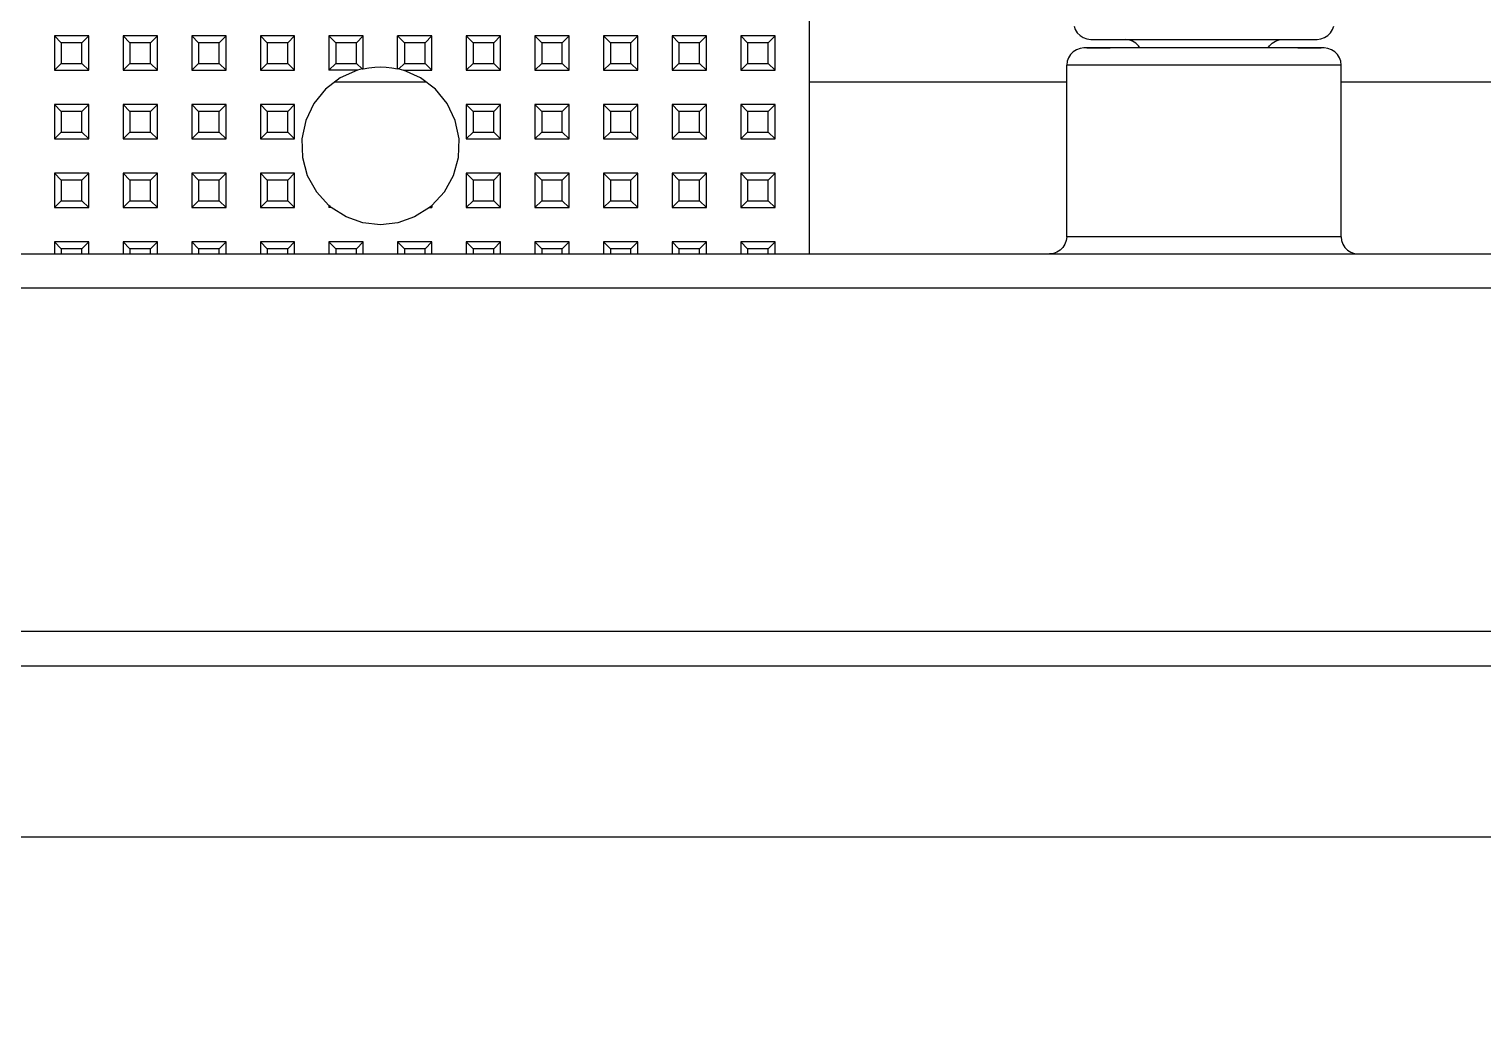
# Model space of a CAD drawing. Header units: millimetres. Extents: x 0 to 149, y 0 to 235.
# Drawn here: x 64.26 to 106.63, y 160.65 to 189.2 of the extents above; entities that cross this region are included whole.
import ezdxf

# ---------------------------------------------------------------- set-up
doc = ezdxf.new("R2010")
doc.units = ezdxf.units.MM

# ---------------------------------------------------------------- blocks, each defined once
blk = doc.blocks.new('CHINT_eff9f46a43ee547783ba41a7551f6a23_FACE_0')
at = {"color": 141, "linetype": 'Continuous', "true_color": 0x40d9ff}
for p, q in [((65.2, 188.8), (65, 189)), ((66, 189), (65, 189)), ((65, 189), (65, 188)), ((65.8, 188.8), (66, 189)), ((66, 188), (66, 189)), ((67.2, 188.8), (67, 189)), ((68, 189), (67, 189)), ((67, 189), (67, 188)), ((67.8, 188.8), (68, 189)), ((68, 188), (68, 189)), ((69.2, 188.8), (69, 189)), ((70, 189), (69, 189)), ((69, 189), (69, 188)), ((69.8, 188.8), (70, 189)), ((70, 188), (70, 189)), ((71.2, 188.8), (71, 189)), ((72, 189), (71, 189)), ((71, 189), (71, 188)), ((71.8, 188.8), (72, 189)), ((72, 188), (72, 189)), ((73.2, 188.8), (73, 189)), ((73, 189), (73, 188)), ((74, 189), (73, 189)), ((73.8, 188.8), (74, 189)), ((75.2, 188.8), (75, 189)), ((76, 189), (75, 189)), ((75.8, 188.8), (76, 189)), ((76, 188), (76, 189)), ((77.2, 188.8), (77, 189)), ((78, 189), (77, 189)), ((77, 189), (77, 188)), ((77.8, 188.8), (78, 189)), ((78, 188), (78, 189)), ((79.2, 188.8), (79, 189)), ((80, 189), (79, 189)), ((79, 189), (79, 188)), ((79.8, 188.8), (80, 189)), ((80, 188), (80, 189)), ((81.2, 188.8), (81, 189)), ((82, 189), (81, 189)), ((81, 189), (81, 188)), ((81.8, 188.8), (82, 189)), ((82, 188), (82, 189)), ((83.2, 188.8), (83, 189)), ((84, 189), (83, 189)), ((83, 189), (83, 188)), ((83.8, 188.8), (84, 189)), ((84, 188), (84, 189)), ((85.2, 188.8), (85, 189)), ((86, 189), (85, 189)), ((85, 189), (85, 188)), ((85.8, 188.8), (86, 189)), ((86, 188), (86, 189)), ((65.8, 188.8), (65.2, 188.8)), ((65.2, 188.8), (65.2, 188.2)), ((65.8, 188.2), (65.8, 188.8)), ((67.8, 188.8), (67.2, 188.8)), ((67.2, 188.8), (67.2, 188.2)), ((67.8, 188.2), (67.8, 188.8)), ((69.8, 188.8), (69.2, 188.8)), ((69.2, 188.8), (69.2, 188.2)), ((69.8, 188.2), (69.8, 188.8)), ((71.8, 188.8), (71.2, 188.8)), ((71.2, 188.8), (71.2, 188.2)), ((71.8, 188.2), (71.8, 188.8)), ((73.8, 188.8), (73.2, 188.8)), ((73.2, 188.8), (73.2, 188.2)), ((73.8, 188.2), (73.8, 188.8)), ((75.8, 188.8), (75.2, 188.8)), ((75.2, 188.8), (75.2, 188.2)), ((75.8, 188.2), (75.8, 188.8)), ((77.8, 188.8), (77.2, 188.8)), ((77.2, 188.8), (77.2, 188.2)), ((77.8, 188.2), (77.8, 188.8)), ((79.8, 188.8), (79.2, 188.8)), ((79.2, 188.8), (79.2, 188.2)), ((79.8, 188.2), (79.8, 188.8)), ((81.8, 188.8), (81.2, 188.8)), ((81.2, 188.8), (81.2, 188.2)), ((81.8, 188.2), (81.8, 188.8)), ((83.8, 188.8), (83.2, 188.8)), ((83.2, 188.8), (83.2, 188.2)), ((83.8, 188.2), (83.8, 188.8)), ((85.8, 188.8), (85.2, 188.8)), ((85.2, 188.8), (85.2, 188.2)), ((85.8, 188.2), (85.8, 188.8)), ((95.088, 188.65), (95.764, 188.65)), ((101.236, 188.65), (101.912, 188.65)), ((65.2, 188.2), (65, 188)), ((65.2, 188.2), (65.8, 188.2)), ((65.8, 188.2), (66, 188)), ((67.2, 188.2), (67, 188)), ((67.2, 188.2), (67.8, 188.2)), ((67.8, 188.2), (68, 188)), ((69.2, 188.2), (69, 188)), ((69.2, 188.2), (69.8, 188.2)), ((69.8, 188.2), (70, 188)), ((71.2, 188.2), (71, 188)), ((71.2, 188.2), (71.8, 188.2)), ((71.8, 188.2), (72, 188)), ((73.2, 188.2), (73, 188)), ((73.2, 188.2), (73.8, 188.2)), ((73.8, 188.2), (73.963, 188.037)), ((75.2, 188.2), (75.037, 188.037)), ((75.2, 188.2), (75.8, 188.2)), ((75.8, 188.2), (76, 188)), ((77.2, 188.2), (77, 188)), ((77.2, 188.2), (77.8, 188.2)), ((77.8, 188.2), (78, 188)), ((79.2, 188.2), (79, 188)), ((79.2, 188.2), (79.8, 188.2)), ((79.8, 188.2), (80, 188)), ((81.2, 188.2), (81, 188)), ((81.2, 188.2), (81.8, 188.2)), ((81.8, 188.2), (82, 188)), ((83.2, 188.2), (83, 188)), ((83.2, 188.2), (83.8, 188.2)), ((83.8, 188.2), (84, 188)), ((85.2, 188.2), (85, 188)), ((85.2, 188.2), (85.8, 188.2)), ((85.8, 188.2), (86, 188)), ((94.5, 183.15), (94.5, 188.15)), ((102.5, 183.15), (102.5, 188.15)), ((65, 188), (66, 188)), ((67, 188), (68, 188)), ((69, 188), (70, 188)), ((71, 188), (72, 188)), ((77, 188), (78, 188)), ((79, 188), (80, 188)), ((81, 188), (82, 188)), ((83, 188), (84, 188)), ((85, 188), (86, 188)), ((75.84, 187.65), (73.16, 187.65)), ((94.5, 187.65), (87, 187.65)), ((110, 187.65), (102.5, 187.65)), ((65.2, 186.8), (65, 187)), ((66, 187), (65, 187)), ((65, 187), (65, 186)), ((65.8, 186.8), (66, 187)), ((66, 186), (66, 187)), ((67.2, 186.8), (67, 187)), ((68, 187), (67, 187)), ((67, 187), (67, 186)), ((67.8, 186.8), (68, 187)), ((68, 186), (68, 187)), ((69.2, 186.8), (69, 187)), ((70, 187), (69, 187)), ((69, 187), (69, 186)), ((69.8, 186.8), (70, 187)), ((70, 186), (70, 187)), ((71.2, 186.8), (71, 187)), ((72, 187), (71, 187)), ((71, 187), (71, 186)), ((71.8, 186.8), (72, 187)), ((72, 186), (72, 187)), ((77.2, 186.8), (77, 187)), ((78, 187), (77, 187)), ((77, 187), (77, 186)), ((77.8, 186.8), (78, 187)), ((78, 186), (78, 187)), ((79.2, 186.8), (79, 187)), ((80, 187), (79, 187)), ((79, 187), (79, 186)), ((79.8, 186.8), (80, 187)), ((80, 186), (80, 187)), ((81.2, 186.8), (81, 187)), ((82, 187), (81, 187)), ((81, 187), (81, 186)), ((81.8, 186.8), (82, 187)), ((82, 186), (82, 187)), ((83.2, 186.8), (83, 187)), ((84, 187), (83, 187)), ((83, 187), (83, 186)), ((83.8, 186.8), (84, 187)), ((84, 186), (84, 187)), ((85.2, 186.8), (85, 187)), ((86, 187), (85, 187)), ((85, 187), (85, 186)), ((85.8, 186.8), (86, 187)), ((86, 186), (86, 187)), ((65.8, 186.8), (65.2, 186.8)), ((65.2, 186.8), (65.2, 186.2)), ((65.8, 186.2), (65.8, 186.8)), ((67.8, 186.8), (67.2, 186.8)), ((67.2, 186.8), (67.2, 186.2)), ((67.8, 186.2), (67.8, 186.8)), ((69.8, 186.8), (69.2, 186.8)), ((69.2, 186.8), (69.2, 186.2)), ((69.8, 186.2), (69.8, 186.8)), ((71.8, 186.8), (71.2, 186.8)), ((71.2, 186.8), (71.2, 186.2)), ((71.8, 186.2), (71.8, 186.8)), ((77.8, 186.8), (77.2, 186.8)), ((77.2, 186.8), (77.2, 186.2)), ((77.8, 186.2), (77.8, 186.8)), ((79.8, 186.8), (79.2, 186.8)), ((79.2, 186.8), (79.2, 186.2)), ((79.8, 186.2), (79.8, 186.8)), ((81.8, 186.8), (81.2, 186.8)), ((81.2, 186.8), (81.2, 186.2)), ((81.8, 186.2), (81.8, 186.8)), ((83.8, 186.8), (83.2, 186.8)), ((83.2, 186.8), (83.2, 186.2)), ((83.8, 186.2), (83.8, 186.8)), ((85.8, 186.8), (85.2, 186.8)), ((85.2, 186.8), (85.2, 186.2)), ((85.8, 186.2), (85.8, 186.8)), ((65.2, 186.2), (65, 186)), ((65.2, 186.2), (65.8, 186.2)), ((65.8, 186.2), (66, 186)), ((67.2, 186.2), (67, 186)), ((67.2, 186.2), (67.8, 186.2)), ((67.8, 186.2), (68, 186)), ((69.2, 186.2), (69, 186)), ((69.2, 186.2), (69.8, 186.2)), ((69.8, 186.2), (70, 186)), ((71.2, 186.2), (71, 186)), ((71.2, 186.2), (71.8, 186.2)), ((71.8, 186.2), (72, 186)), ((77.2, 186.2), (77, 186)), ((77.2, 186.2), (77.8, 186.2)), ((77.8, 186.2), (78, 186)), ((79.2, 186.2), (79, 186)), ((79.2, 186.2), (79.8, 186.2)), ((79.8, 186.2), (80, 186)), ((81.2, 186.2), (81, 186)), ((81.2, 186.2), (81.8, 186.2)), ((81.8, 186.2), (82, 186)), ((83.2, 186.2), (83, 186)), ((83.2, 186.2), (83.8, 186.2)), ((83.8, 186.2), (84, 186)), ((85.2, 186.2), (85, 186)), ((85.2, 186.2), (85.8, 186.2)), ((85.8, 186.2), (86, 186)), ((65, 186), (66, 186)), ((67, 186), (68, 186)), ((69, 186), (70, 186)), ((71, 186), (72, 186)), ((77, 186), (78, 186)), ((79, 186), (80, 186)), ((81, 186), (82, 186)), ((83, 186), (84, 186)), ((85, 186), (86, 186)), ((65.2, 184.8), (65, 185)), ((66, 185), (65, 185)), ((65, 185), (65, 184)), ((65.8, 184.8), (65.2, 184.8)), ((65.2, 184.8), (65.2, 184.2)), ((65.8, 184.8), (66, 185)), ((65.8, 184.2), (65.8, 184.8)), ((66, 184), (66, 185)), ((67.2, 184.8), (67, 185)), ((68, 185), (67, 185)), ((67, 185), (67, 184)), ((67.8, 184.8), (67.2, 184.8)), ((67.2, 184.8), (67.2, 184.2)), ((67.8, 184.8), (68, 185)), ((67.8, 184.2), (67.8, 184.8)), ((68, 184), (68, 185)), ((69.2, 184.8), (69, 185)), ((70, 185), (69, 185)), ((69, 185), (69, 184)), ((69.8, 184.8), (69.2, 184.8)), ((69.2, 184.8), (69.2, 184.2)), ((69.8, 184.8), (70, 185)), ((69.8, 184.2), (69.8, 184.8)), ((70, 184), (70, 185)), ((71.2, 184.8), (71, 185)), ((72, 185), (71, 185)), ((71, 185), (71, 184)), ((71.8, 184.8), (71.2, 184.8)), ((71.2, 184.8), (71.2, 184.2)), ((71.8, 184.8), (72, 185)), ((71.8, 184.2), (71.8, 184.8)), ((72, 184), (72, 185)), ((77.2, 184.8), (77, 185)), ((78, 185), (77, 185)), ((77, 185), (77, 184)), ((77.8, 184.8), (77.2, 184.8)), ((77.2, 184.8), (77.2, 184.2)), ((77.8, 184.8), (78, 185)), ((77.8, 184.2), (77.8, 184.8)), ((78, 184), (78, 185)), ((79.2, 184.8), (79, 185)), ((80, 185), (79, 185)), ((79, 185), (79, 184)), ((79.8, 184.8), (79.2, 184.8)), ((79.2, 184.8), (79.2, 184.2)), ((79.8, 184.8), (80, 185)), ((79.8, 184.2), (79.8, 184.8)), ((80, 184), (80, 185)), ((81.2, 184.8), (81, 185)), ((82, 185), (81, 185)), ((81, 185), (81, 184)), ((81.8, 184.8), (81.2, 184.8)), ((81.2, 184.8), (81.2, 184.2)), ((81.8, 184.8), (82, 185)), ((81.8, 184.2), (81.8, 184.8)), ((82, 184), (82, 185)), ((83.2, 184.8), (83, 185)), ((84, 185), (83, 185)), ((83, 185), (83, 184)), ((83.8, 184.8), (83.2, 184.8)), ((83.2, 184.8), (83.2, 184.2)), ((83.8, 184.8), (84, 185)), ((83.8, 184.2), (83.8, 184.8)), ((84, 184), (84, 185)), ((85.2, 184.8), (85, 185)), ((86, 185), (85, 185)), ((85, 185), (85, 184)), ((85.8, 184.8), (85.2, 184.8)), ((85.2, 184.8), (85.2, 184.2)), ((85.8, 184.8), (86, 185)), ((85.8, 184.2), (85.8, 184.8)), ((86, 184), (86, 185)), ((65.2, 184.2), (65, 184)), ((65, 184), (66, 184)), ((65.2, 184.2), (65.8, 184.2)), ((65.8, 184.2), (66, 184)), ((67.2, 184.2), (67, 184)), ((67, 184), (68, 184)), ((67.2, 184.2), (67.8, 184.2)), ((67.8, 184.2), (68, 184)), ((69.2, 184.2), (69, 184)), ((69, 184), (70, 184)), ((69.2, 184.2), (69.8, 184.2)), ((69.8, 184.2), (70, 184)), ((71.2, 184.2), (71, 184)), ((71, 184), (72, 184)), ((71.2, 184.2), (71.8, 184.2)), ((71.8, 184.2), (72, 184)), ((73.031, 184.031), (73, 184)), ((75.969, 184.031), (76, 184)), ((77.2, 184.2), (77, 184)), ((77, 184), (78, 184)), ((77.2, 184.2), (77.8, 184.2)), ((77.8, 184.2), (78, 184)), ((79.2, 184.2), (79, 184)), ((79, 184), (80, 184)), ((79.2, 184.2), (79.8, 184.2)), ((79.8, 184.2), (80, 184)), ((81.2, 184.2), (81, 184)), ((81, 184), (82, 184)), ((81.2, 184.2), (81.8, 184.2)), ((81.8, 184.2), (82, 184)), ((83.2, 184.2), (83, 184)), ((83, 184), (84, 184)), ((83.2, 184.2), (83.8, 184.2)), ((83.8, 184.2), (84, 184)), ((85.2, 184.2), (85, 184)), ((85, 184), (86, 184)), ((85.2, 184.2), (85.8, 184.2)), ((85.8, 184.2), (86, 184)), ((65.2, 182.8), (65, 183)), ((66, 183), (65, 183)), ((65, 183), (65, 182.65)), ((65.8, 182.8), (65.2, 182.8)), ((65.2, 182.8), (65.2, 182.65)), ((65.8, 182.8), (66, 183)), ((65.8, 182.65), (65.8, 182.8)), ((66, 182.65), (66, 183)), ((67.2, 182.8), (67, 183)), ((68, 183), (67, 183)), ((67, 183), (67, 182.65)), ((67.8, 182.8), (67.2, 182.8)), ((67.2, 182.8), (67.2, 182.65)), ((67.8, 182.8), (68, 183)), ((67.8, 182.65), (67.8, 182.8)), ((68, 182.65), (68, 183)), ((69.2, 182.8), (69, 183)), ((70, 183), (69, 183)), ((69, 183), (69, 182.65)), ((69.8, 182.8), (69.2, 182.8)), ((69.2, 182.8), (69.2, 182.65)), ((69.8, 182.8), (70, 183)), ((69.8, 182.65), (69.8, 182.8)), ((70, 182.65), (70, 183)), ((71.2, 182.8), (71, 183)), ((72, 183), (71, 183)), ((71, 183), (71, 182.65)), ((71.8, 182.8), (71.2, 182.8)), ((71.2, 182.8), (71.2, 182.65)), ((71.8, 182.8), (72, 183)), ((71.8, 182.65), (71.8, 182.8)), ((72, 182.65), (72, 183)), ((73.2, 182.8), (73, 183)), ((74, 183), (73, 183)), ((73, 183), (73, 182.65)), ((73.8, 182.8), (73.2, 182.8)), ((73.2, 182.8), (73.2, 182.65)), ((73.8, 182.8), (74, 183)), ((73.8, 182.65), (73.8, 182.8)), ((74, 182.65), (74, 183)), ((75.2, 182.8), (75, 183)), ((76, 183), (75, 183)), ((75, 183), (75, 182.65)), ((75.8, 182.8), (75.2, 182.8)), ((75.2, 182.8), (75.2, 182.65)), ((75.8, 182.8), (76, 183)), ((75.8, 182.65), (75.8, 182.8)), ((76, 182.65), (76, 183)), ((77.2, 182.8), (77, 183)), ((78, 183), (77, 183)), ((77, 183), (77, 182.65)), ((77.8, 182.8), (77.2, 182.8)), ((77.2, 182.8), (77.2, 182.65)), ((77.8, 182.8), (78, 183)), ((77.8, 182.65), (77.8, 182.8)), ((78, 182.65), (78, 183)), ((79.2, 182.8), (79, 183)), ((80, 183), (79, 183)), ((79, 183), (79, 182.65)), ((79.8, 182.8), (79.2, 182.8)), ((79.2, 182.8), (79.2, 182.65)), ((79.8, 182.8), (80, 183)), ((79.8, 182.65), (79.8, 182.8)), ((80, 182.65), (80, 183)), ((81.2, 182.8), (81, 183)), ((82, 183), (81, 183)), ((81, 183), (81, 182.65)), ((81.8, 182.8), (81.2, 182.8)), ((81.2, 182.8), (81.2, 182.65)), ((81.8, 182.8), (82, 183)), ((81.8, 182.65), (81.8, 182.8)), ((82, 182.65), (82, 183)), ((83.2, 182.8), (83, 183)), ((84, 183), (83, 183)), ((83, 183), (83, 182.65)), ((83.8, 182.8), (83.2, 182.8)), ((83.2, 182.8), (83.2, 182.65)), ((83.8, 182.8), (84, 183)), ((83.8, 182.65), (83.8, 182.8)), ((84, 182.65), (84, 183)), ((85.2, 182.8), (85, 183)), ((86, 183), (85, 183)), ((85, 183), (85, 182.65)), ((85.8, 182.8), (85.2, 182.8)), ((85.2, 182.8), (85.2, 182.65)), ((85.8, 182.8), (86, 183)), ((85.8, 182.65), (85.8, 182.8)), ((86, 182.65), (86, 183))]:
    blk.add_line(p, q, dxfattribs=at)
for points in [[(87, 182.65), (87, 211), (86, 212)], [(94.713, 189.289), (94.75, 189.183), (94.809, 189.088), (94.888, 189.009), (94.983, 188.95), (95.089, 188.913), (95.2, 188.9), (95.283, 188.9), (95.527, 188.9), (95.92, 188.9), (96.442, 188.9), (97.068, 188.9), (97.766, 188.9), (98.5, 188.9), (99.234, 188.9), (99.932, 188.9), (100.558, 188.9), (101.08, 188.9), (101.473, 188.9), (101.717, 188.9), (101.8, 188.9), (101.911, 188.913), (102.017, 188.95), (102.112, 189.009), (102.191, 189.088), (102.25, 189.183), (102.287, 189.289)], [(73.963, 188.037), (74, 188.045), (74, 189)], [(75.037, 188.037), (75, 188.045), (75, 189)], [(95.088, 188.65), (95, 188.65), (94.889, 188.637), (94.783, 188.6), (94.688, 188.541), (94.609, 188.462), (94.55, 188.367), (94.513, 188.261), (94.5, 188.15)], [(95.764, 188.65), (95.347, 188.65), (95.088, 188.65)], [(101.236, 188.65), (100.682, 188.65), (100.019, 188.65), (99.279, 188.65), (98.5, 188.65), (97.721, 188.65), (96.981, 188.65), (96.318, 188.65), (95.764, 188.65)], [(96.63, 188.65), (96.591, 188.712), (96.512, 188.791), (96.417, 188.85), (96.311, 188.887), (96.2, 188.9)], [(100.37, 188.65), (100.409, 188.712), (100.488, 188.791), (100.583, 188.85), (100.689, 188.887), (100.742, 188.9)], [(101.912, 188.65), (101.653, 188.65), (101.236, 188.65)], [(102.5, 188.15), (102.487, 188.261), (102.45, 188.367), (102.391, 188.462), (102.312, 188.541), (102.217, 188.6), (102.111, 188.637), (102, 188.65), (101.912, 188.65)], [(102.5, 188.15), (102.413, 188.15), (102.154, 188.15), (101.736, 188.15), (101.177, 188.15), (100.5, 188.15), (99.736, 188.15), (98.918, 188.15), (98.082, 188.15), (97.264, 188.15), (96.5, 188.15), (95.823, 188.15), (95.264, 188.15), (94.846, 188.15), (94.587, 188.15), (94.5, 188.15)], [(73.829, 188), (73.331, 187.781), (72.898, 187.45), (72.555, 187.028), (72.321, 186.536), (72.209, 186.004), (72.225, 185.459), (72.369, 184.934), (72.632, 184.458), (73, 184.056)], [(73.963, 188.037), (73.829, 188), (73, 188)], [(74, 188.045), (74.165, 188.075), (74.332, 188.094), (74.5, 188.1), (74.668, 188.094), (74.835, 188.075), (75, 188.045)], [(75.037, 188.037), (75.171, 188), (76, 188)], [(76, 184.056), (76.368, 184.458), (76.631, 184.934), (76.775, 185.459), (76.791, 186.004), (76.679, 186.536), (76.445, 187.028), (76.102, 187.45), (75.669, 187.781), (75.171, 188)], [(73.031, 184.031), (73, 184.056), (73, 184)], [(73.031, 184.031), (73.068, 184), (73, 184)], [(75.932, 184), (75.496, 183.727), (75.011, 183.557), (74.5, 183.5), (73.989, 183.557), (73.504, 183.727), (73.068, 184)], [(75.969, 184.031), (75.932, 184), (76, 184)], [(75.969, 184.031), (76, 184.056), (76, 184)], [(94.5, 183.15), (94.487, 183.039), (94.45, 182.933), (94.391, 182.838), (94.312, 182.759), (94.217, 182.7), (94.111, 182.663), (94, 182.65)], [(102.5, 183.15), (102.413, 183.15), (102.154, 183.15), (101.736, 183.15), (101.177, 183.15), (100.5, 183.15), (99.736, 183.15), (98.918, 183.15), (98.082, 183.15), (97.264, 183.15), (96.5, 183.15), (95.823, 183.15), (95.264, 183.15), (94.846, 183.15), (94.587, 183.15), (94.5, 183.15)], [(102.5, 183.15), (102.513, 183.039), (102.55, 182.933), (102.609, 182.838), (102.688, 182.759), (102.783, 182.7), (102.889, 182.663), (103, 182.65)], [(15, 182.65), (134, 182.65), (134, 181.65), (15, 181.65), (15, 182.65)], [(134, 171.65), (15, 171.65), (15, 170.65), (134, 170.65), (134, 171.65)], [(136, 165.65), (44.5, 165.65), (39.5, 160.65), (13, 160.65)]]:
    blk.add_lwpolyline(points, dxfattribs=at)
blk = doc.blocks.new('CHINT_eff9f46a43ee547783ba41a7551f6a23')
at = {"color": 141, "true_color": 0x40d9ff}
blk.add_blockref('CHINT_eff9f46a43ee547783ba41a7551f6a23_FACE_0', (0, 0), dxfattribs=at)

msp = doc.modelspace()

# ---------------------------------------------------------------- block references
at = {"color": 141, "true_color": 0x40d9ff}
msp.add_blockref('CHINT_eff9f46a43ee547783ba41a7551f6a23', (0, 0), dxfattribs=at)

doc.saveas('drawing.dxf')
